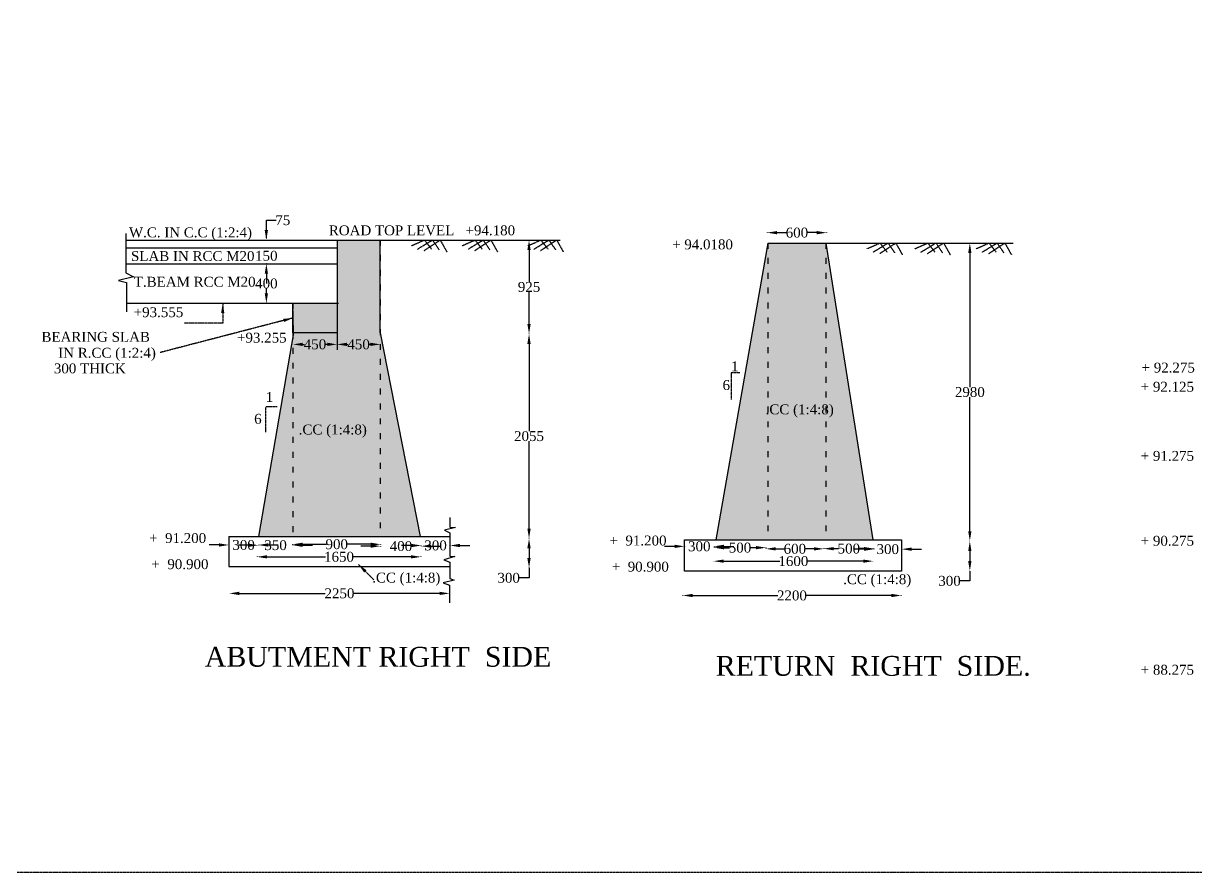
# Model space of a CAD drawing. Header units: millimetres. Extents: x 2632 to 79118, y 1895 to 58358.
# Drawn here: x 27876 to 51545, y 1895 to 19038 of the extents above; entities that cross this region are included whole.
import ezdxf

# ---------------------------------------------------------------- set-up
doc = ezdxf.new("R2010")
doc.units = ezdxf.units.MM
doc.header["$MEASUREMENT"] = 0
doc.linetypes.add('ACAD_ISO03W100', pattern=[30, 12, -18])
doc.linetypes.add('ACAD_ISO04W100', pattern=[30, 24, -3, 0, -3])
for name, color, linetype in [('DIM', 5, 'Continuous'), ('DWG.LINE', 10, 'Continuous'), ('HATCH', 2, 'Continuous'), ('TEXT', 7, 'Continuous')]:
    doc.layers.add(name, color=color, linetype=linetype)
doc.layers.add('DO LINE', color=3, linetype='Continuous', plot=False)
doc.layers.add('TITLE', color=7, linetype='Continuous', lineweight=30)
doc.styles.get("Standard").update_dxf_attribs({"font": 'TIMES.TTF', "height": 200})
doc.dimstyles.get("Standard").update_dxf_attribs({"dimtxt": 200, "dimasz": 200, "dimexe": 0.18, "dimexo": 0.0625, "dimgap": 0.09, "dimtad": 0, "dimtih": 1, "dimtoh": 1, "dimdec": 0, "dimzin": 0, "dimdsep": 46, "dimtxsty": 'Standard', "dimcen": 300, "dimclre": 256, "dimclrt": 4, "dimadec": 0, "dimazin": 0, "dimtfac": 1, "dimtdec": 0, "dimtofl": 0, "dimtmove": 0, "dimatfit": 3, "dimfxl": 5, "dimfxlon": 1, "dimtolj": 1, "dimtzin": 0, "dimarcsym": 0})

# ---------------------------------------------------------------- blocks, each defined once
blk = doc.blocks.new('*D81')
at = {"layer": 'Defpoints', "color": 0, "ltscale": 0.2}
for p in [(32782, 14184), (32782, 13389), (32782, 13389)]:
    blk.add_point(p, dxfattribs=at)
at = {"layer": 'DIM', "lineweight": -2, "ltscale": 0.2}
for p, q in [((32782, 14184), (32781, 14184)), ((32782, 13389), (32781, 13389))]:
    blk.add_line(p, q, dxfattribs=at)
at = {"layer": 'DIM', "color": 0, "lineweight": -2, "ltscale": 0.2}
for p, q in [((32782, 13984), (32782, 13889)), ((32782, 13589), (32782, 13685))]:
    blk.add_line(p, q, dxfattribs=at)
at = {"layer": 'DIM', "color": 0, "ltscale": 0.2}
for points in [[(32748, 13984), (32815, 13984), (32782, 14184)], [(32748, 13589), (32815, 13589), (32782, 13389)]]:
    blk.add_solid(points, dxfattribs=at)
at = {"layer": 'DIM', "color": 4, "ltscale": 0.2, "insert": (32782, 13787), "char_height": 200, "attachment_point": 5}
blk.add_mtext('\\A1;400', dxfattribs=at)
blk = doc.blocks.new('*D82')
at = {"layer": 'Defpoints', "color": 0, "ltscale": 0.2}
for p in [(33318, 12558), (34210, 12558), (34210, 12558)]:
    blk.add_point(p, dxfattribs=at)
at = {"layer": 'DIM', "lineweight": -2, "ltscale": 0.2}
for p, q in [((33318, 12558), (33318, 12559)), ((34210, 12558), (34210, 12559))]:
    blk.add_line(p, q, dxfattribs=at)
at = {"layer": 'DIM', "color": 0, "lineweight": -2, "ltscale": 0.2}
for p, q in [((33518, 12558), (33550, 12558)), ((34010, 12558), (33978, 12558))]:
    blk.add_line(p, q, dxfattribs=at)
at = {"layer": 'DIM', "color": 0, "ltscale": 0.2}
for points in [[(33518, 12592), (33518, 12525), (33318, 12558)], [(34010, 12592), (34010, 12525), (34210, 12558)]]:
    blk.add_solid(points, dxfattribs=at)
at = {"layer": 'DIM', "color": 4, "ltscale": 0.2, "insert": (33764, 12558), "char_height": 200, "attachment_point": 5}
blk.add_mtext('\\A1;450', dxfattribs=at)
blk = doc.blocks.new('*D83')
at = {"layer": 'Defpoints', "color": 0, "ltscale": 0.2}
for p in [(34210, 12558), (35080, 12558), (35080, 12558)]:
    blk.add_point(p, dxfattribs=at)
at = {"layer": 'DIM', "lineweight": -2, "ltscale": 0.2}
for p, q in [((34210, 12558), (34210, 12559)), ((35080, 12558), (35080, 12559))]:
    blk.add_line(p, q, dxfattribs=at)
at = {"layer": 'DIM', "color": 0, "lineweight": -2, "ltscale": 0.2}
for p, q in [((34410, 12558), (34431, 12558)), ((34880, 12558), (34859, 12558))]:
    blk.add_line(p, q, dxfattribs=at)
at = {"layer": 'DIM', "color": 0, "ltscale": 0.2}
for points in [[(34410, 12592), (34410, 12525), (34210, 12558)], [(34880, 12592), (34880, 12525), (35080, 12558)]]:
    blk.add_solid(points, dxfattribs=at)
at = {"layer": 'DIM', "color": 4, "ltscale": 0.2, "insert": (34645, 12558), "char_height": 200, "attachment_point": 5}
blk.add_mtext('\\A1;450', dxfattribs=at)
blk = doc.blocks.new('*D84')
at = {"layer": 'Defpoints', "color": 0, "ltscale": 0.2}
for p in [(38100, 14665), (38086, 12768), (38100, 12768)]:
    blk.add_point(p, dxfattribs=at)
at = {"layer": 'DIM', "lineweight": -2, "ltscale": 0.2}
for p, q in [((38091, 14665), (38086, 14665)), ((38091, 12768), (38086, 12768))]:
    blk.add_line(p, q, dxfattribs=at)
at = {"layer": 'DIM', "color": 0, "lineweight": -2, "ltscale": 0.2}
for p, q in [((38086, 14465), (38086, 13819)), ((38086, 12968), (38086, 13614))]:
    blk.add_line(p, q, dxfattribs=at)
at = {"layer": 'DIM', "color": 0, "ltscale": 0.2}
for points in [[(38053, 14465), (38119, 14465), (38086, 14665)], [(38053, 12968), (38119, 12968), (38086, 12768)]]:
    blk.add_solid(points, dxfattribs=at)
at = {"layer": 'DIM', "color": 4, "ltscale": 0.2, "insert": (38086, 13717), "char_height": 200, "attachment_point": 5}
blk.add_mtext('\\A1;925', dxfattribs=at)
blk = doc.blocks.new('*D85')
at = {"layer": 'Defpoints', "color": 0, "ltscale": 0.2}
for p in [(38091, 12768), (38086, 8641), (38091, 8641)]:
    blk.add_point(p, dxfattribs=at)
at = {"layer": 'DIM', "lineweight": -2, "ltscale": 0.2}
for p, q in [((38090, 12768), (38085, 12768)), ((38090, 8641), (38085, 8641))]:
    blk.add_line(p, q, dxfattribs=at)
at = {"layer": 'DIM', "color": 0, "lineweight": -2, "ltscale": 0.2}
for p, q in [((38086, 12568), (38086, 10806)), ((38086, 8841), (38086, 10603))]:
    blk.add_line(p, q, dxfattribs=at)
at = {"layer": 'DIM', "color": 0, "ltscale": 0.2}
for points in [[(38052, 12568), (38119, 12568), (38086, 12768)], [(38052, 8841), (38119, 8841), (38086, 8641)]]:
    blk.add_solid(points, dxfattribs=at)
at = {"layer": 'DIM', "color": 4, "ltscale": 0.2, "insert": (38086, 10705), "char_height": 200, "attachment_point": 5}
blk.add_mtext('\\A1;2055', dxfattribs=at)
blk = doc.blocks.new('*D86')
at = {"layer": 'Defpoints', "color": 0, "ltscale": 0.2}
for p in [(38090, 8641), (38086, 8044), (38090, 8044)]:
    blk.add_point(p, dxfattribs=at)
at = {"layer": 'DIM', "lineweight": -2, "ltscale": 0.2}
for p, q in [((38090, 8641), (38085, 8641)), ((38090, 8044), (38085, 8044))]:
    blk.add_line(p, q, dxfattribs=at)
at = {"layer": 'DIM', "color": 0, "lineweight": -2, "ltscale": 0.2}
for p, q in [((38086, 8441), (38086, 8244)), ((38086, 7844), (37886, 7844)), ((38086, 8044), (38086, 7844))]:
    blk.add_line(p, q, dxfattribs=at)
at = {"layer": 'DIM', "color": 0, "ltscale": 0.2}
for points in [[(38052, 8441), (38119, 8441), (38086, 8641)], [(38052, 8244), (38119, 8244), (38086, 8044)]]:
    blk.add_solid(points, dxfattribs=at)
at = {"layer": 'DIM', "color": 4, "ltscale": 0.2, "insert": (37675, 7844), "char_height": 200, "attachment_point": 5}
blk.add_mtext('\\A1;300', dxfattribs=at)
blk = doc.blocks.new('*D87')
at = {"layer": 'Defpoints', "color": 0, "ltscale": 0.2}
for p in [(35908, 8498), (36490, 8498), (36490, 8498)]:
    blk.add_point(p, dxfattribs=at)
at = {"layer": 'DIM', "color": 0, "lineweight": -2, "ltscale": 0.2}
for p, q in [((35708, 8498), (35508, 8498)), ((36690, 8498), (36890, 8498))]:
    blk.add_line(p, q, dxfattribs=at)
at = {"layer": 'DIM', "lineweight": -2, "ltscale": 0.2}
for p, q in [((35908, 8498), (35908, 8498)), ((36490, 8498), (36490, 8498))]:
    blk.add_line(p, q, dxfattribs=at)
at = {"layer": 'DIM', "color": 0, "ltscale": 0.2}
for points in [[(35708, 8531), (35708, 8464), (35908, 8498)], [(36690, 8531), (36690, 8464), (36490, 8498)]]:
    blk.add_solid(points, dxfattribs=at)
at = {"layer": 'DIM', "color": 4, "ltscale": 0.2, "insert": (36199, 8498), "char_height": 200, "attachment_point": 5}
blk.add_mtext('\\A1;300', dxfattribs=at)
blk = doc.blocks.new('*D88')
at = {"layer": 'Defpoints', "color": 0, "ltscale": 0.2}
for p in [(35090, 8479), (35908, 8498), (35908, 8485)]:
    blk.add_point(p, dxfattribs=at)
at = {"layer": 'DIM', "color": 0, "lineweight": -2, "ltscale": 0.2}
for p, q in [((34890, 8485), (34690, 8485)), ((36108, 8485), (36308, 8485))]:
    blk.add_line(p, q, dxfattribs=at)
at = {"layer": 'DIM', "lineweight": -2, "ltscale": 0.2}
for p, q in [((35090, 8480), (35090, 8485)), ((35908, 8490), (35908, 8485))]:
    blk.add_line(p, q, dxfattribs=at)
at = {"layer": 'DIM', "color": 0, "ltscale": 0.2}
for points in [[(34890, 8518), (34890, 8452), (35090, 8485)], [(36108, 8518), (36108, 8452), (35908, 8485)]]:
    blk.add_solid(points, dxfattribs=at)
at = {"layer": 'DIM', "color": 4, "ltscale": 0.2, "insert": (35500, 8485), "char_height": 200, "attachment_point": 5}
blk.add_mtext('\\A1;400', dxfattribs=at)
blk = doc.blocks.new('*D89')
at = {"layer": 'Defpoints', "color": 0, "ltscale": 0.2}
for p in [(33316, 8522), (33316, 8480), (35090, 8480)]:
    blk.add_point(p, dxfattribs=at)
at = {"layer": 'DIM', "lineweight": -2, "ltscale": 0.2}
for p, q in [((33316, 8517), (33316, 8522)), ((35090, 8517), (35090, 8522))]:
    blk.add_line(p, q, dxfattribs=at)
at = {"layer": 'DIM', "color": 0, "lineweight": -2, "ltscale": 0.2}
for p, q in [((33516, 8522), (33993, 8522)), ((34890, 8522), (34414, 8522))]:
    blk.add_line(p, q, dxfattribs=at)
at = {"layer": 'DIM', "color": 0, "ltscale": 0.2}
for points in [[(33516, 8555), (33516, 8489), (33316, 8522)], [(34890, 8555), (34890, 8489), (35090, 8522)]]:
    blk.add_solid(points, dxfattribs=at)
at = {"layer": 'DIM', "color": 4, "ltscale": 0.2, "insert": (34203, 8522), "char_height": 200, "attachment_point": 5}
blk.add_mtext('\\A1;900', dxfattribs=at)
blk = doc.blocks.new('*D90')
at = {"layer": 'Defpoints', "color": 0, "ltscale": 0.2}
for p in [(32620, 8517), (32620, 8504), (33316, 8517)]:
    blk.add_point(p, dxfattribs=at)
at = {"layer": 'DIM', "color": 0, "lineweight": -2, "ltscale": 0.2}
for p, q in [((32420, 8504), (32220, 8504)), ((33516, 8504), (33716, 8504))]:
    blk.add_line(p, q, dxfattribs=at)
at = {"layer": 'DIM', "lineweight": -2, "ltscale": 0.2}
for p, q in [((32620, 8508), (32620, 8503)), ((33316, 8508), (33316, 8503))]:
    blk.add_line(p, q, dxfattribs=at)
at = {"layer": 'DIM', "color": 0, "ltscale": 0.2}
for points in [[(32420, 8537), (32420, 8470), (32620, 8504)], [(33516, 8537), (33516, 8470), (33316, 8504)]]:
    blk.add_solid(points, dxfattribs=at)
at = {"layer": 'DIM', "color": 4, "ltscale": 0.2, "insert": (32968, 8504), "char_height": 200, "attachment_point": 5}
blk.add_mtext('\\A1;350', dxfattribs=at)
blk = doc.blocks.new('*D91')
at = {"layer": 'Defpoints', "color": 0, "ltscale": 0.2}
for p in [(32024, 8508), (32024, 8508), (32620, 8508)]:
    blk.add_point(p, dxfattribs=at)
at = {"layer": 'DIM', "color": 0, "lineweight": -2, "ltscale": 0.2}
for p, q in [((31824, 8508), (31624, 8508)), ((32820, 8508), (33020, 8508))]:
    blk.add_line(p, q, dxfattribs=at)
at = {"layer": 'DIM', "lineweight": -2, "ltscale": 0.2}
for p, q in [((32024, 8508), (32024, 8509)), ((32620, 8508), (32620, 8509))]:
    blk.add_line(p, q, dxfattribs=at)
at = {"layer": 'DIM', "color": 0, "ltscale": 0.2}
for points in [[(31824, 8542), (31824, 8475), (32024, 8508)], [(32820, 8542), (32820, 8475), (32620, 8508)]]:
    blk.add_solid(points, dxfattribs=at)
at = {"layer": 'DIM', "color": 4, "ltscale": 0.2, "insert": (32322, 8508), "char_height": 200, "attachment_point": 5}
blk.add_mtext('\\A1;300', dxfattribs=at)
blk = doc.blocks.new('*D92')
at = {"layer": 'Defpoints', "color": 0, "ltscale": 0.2}
for p in [(32595, 8300), (35902, 8300), (35902, 8269)]:
    blk.add_point(p, dxfattribs=at)
at = {"layer": 'DIM', "lineweight": -2, "ltscale": 0.2}
for p, q in [((32595, 8274), (32595, 8269)), ((35902, 8274), (35902, 8269))]:
    blk.add_line(p, q, dxfattribs=at)
at = {"layer": 'DIM', "color": 0, "lineweight": -2, "ltscale": 0.2}
for p, q in [((32795, 8269), (33976, 8269)), ((35702, 8269), (34522, 8269))]:
    blk.add_line(p, q, dxfattribs=at)
at = {"layer": 'DIM', "color": 0, "ltscale": 0.2}
for points in [[(32795, 8302), (32795, 8236), (32595, 8269)], [(35702, 8302), (35702, 8236), (35902, 8269)]]:
    blk.add_solid(points, dxfattribs=at)
at = {"layer": 'DIM', "color": 4, "ltscale": 0.2, "insert": (34249, 8269), "char_height": 200, "attachment_point": 5}
blk.add_mtext('\\A1;1650', dxfattribs=at)
blk = doc.blocks.new('*D93')
at = {"layer": 'Defpoints', "color": 0, "ltscale": 0.2}
for p in [(32034, 7530), (36481, 7531), (36481, 7520)]:
    blk.add_point(p, dxfattribs=at)
at = {"layer": 'DIM', "lineweight": -2, "ltscale": 0.2}
for p, q in [((32034, 7531), (32034, 7531)), ((36481, 7526), (36481, 7531))]:
    blk.add_line(p, q, dxfattribs=at)
at = {"layer": 'DIM', "color": 0, "lineweight": -2, "ltscale": 0.2}
for p, q in [((32234, 7531), (33971, 7531)), ((36281, 7531), (34545, 7531))]:
    blk.add_line(p, q, dxfattribs=at)
at = {"layer": 'DIM', "color": 0, "ltscale": 0.2}
for points in [[(32234, 7564), (32234, 7498), (32034, 7531)], [(36281, 7564), (36281, 7498), (36481, 7531)]]:
    blk.add_solid(points, dxfattribs=at)
at = {"layer": 'DIM', "color": 4, "ltscale": 0.2, "insert": (34258, 7531), "char_height": 200, "attachment_point": 5}
blk.add_mtext('\\A1;2250', dxfattribs=at)
blk = doc.blocks.new('*D94')
at = {"layer": 'Defpoints', "color": 0, "ltscale": 0.2}
for p in [(41224, 8490), (41823, 8490), (41823, 8480)]:
    blk.add_point(p, dxfattribs=at)
at = {"layer": 'DIM', "color": 0, "lineweight": -2, "ltscale": 0.2}
for p, q in [((41024, 8480), (40824, 8480)), ((42023, 8480), (42223, 8480))]:
    blk.add_line(p, q, dxfattribs=at)
at = {"layer": 'DIM', "lineweight": -2, "ltscale": 0.2}
for p, q in [((41224, 8486), (41224, 8480)), ((41823, 8486), (41823, 8480))]:
    blk.add_line(p, q, dxfattribs=at)
at = {"layer": 'DIM', "color": 0, "ltscale": 0.2}
for points in [[(41024, 8514), (41024, 8447), (41224, 8480)], [(42023, 8514), (42023, 8447), (41823, 8480)]]:
    blk.add_solid(points, dxfattribs=at)
at = {"layer": 'DIM', "color": 4, "ltscale": 0.2, "insert": (41524, 8480), "char_height": 200, "attachment_point": 5}
blk.add_mtext('\\A1;300', dxfattribs=at)
blk = doc.blocks.new('*D95')
at = {"layer": 'Defpoints', "color": 0, "ltscale": 0.2}
for p in [(41823, 8480), (42868, 8480), (42868, 8454)]:
    blk.add_point(p, dxfattribs=at)
at = {"layer": 'DIM', "lineweight": -2, "ltscale": 0.2}
for p, q in [((41823, 8460), (41823, 8454)), ((42868, 8460), (42868, 8454))]:
    blk.add_line(p, q, dxfattribs=at)
at = {"layer": 'DIM', "color": 0, "lineweight": -2, "ltscale": 0.2}
for p, q in [((42023, 8454), (42137, 8454)), ((42668, 8454), (42555, 8454))]:
    blk.add_line(p, q, dxfattribs=at)
at = {"layer": 'DIM', "color": 0, "ltscale": 0.2}
for points in [[(42023, 8488), (42023, 8421), (41823, 8454)], [(42668, 8488), (42668, 8421), (42868, 8454)]]:
    blk.add_solid(points, dxfattribs=at)
at = {"layer": 'DIM', "color": 4, "ltscale": 0.2, "insert": (42346, 8454), "char_height": 200, "attachment_point": 5}
blk.add_mtext('\\A1;500', dxfattribs=at)
blk = doc.blocks.new('*D96')
at = {"layer": 'Defpoints', "color": 0, "ltscale": 0.2}
for p in [(42868, 8454), (44038, 8454), (44038, 8430)]:
    blk.add_point(p, dxfattribs=at)
at = {"layer": 'DIM', "lineweight": -2, "ltscale": 0.2}
for p, q in [((42868, 8436), (42868, 8430)), ((44038, 8436), (44038, 8430))]:
    blk.add_line(p, q, dxfattribs=at)
at = {"layer": 'DIM', "color": 0, "lineweight": -2, "ltscale": 0.2}
for p, q in [((43068, 8430), (43244, 8430)), ((43838, 8430), (43663, 8430))]:
    blk.add_line(p, q, dxfattribs=at)
at = {"layer": 'DIM', "color": 0, "ltscale": 0.2}
for points in [[(43068, 8464), (43068, 8397), (42868, 8430)], [(43838, 8464), (43838, 8397), (44038, 8430)]]:
    blk.add_solid(points, dxfattribs=at)
at = {"layer": 'DIM', "color": 4, "ltscale": 0.2, "insert": (43454, 8430), "char_height": 200, "attachment_point": 5}
blk.add_mtext('\\A1;600', dxfattribs=at)
blk = doc.blocks.new('*D97')
at = {"layer": 'Defpoints', "color": 0, "ltscale": 0.2}
for p in [(44038, 8430), (45050, 8434), (45050, 8430)]:
    blk.add_point(p, dxfattribs=at)
at = {"layer": 'DIM', "lineweight": -2, "ltscale": 0.2}
for p, q in [((44038, 8430), (44038, 8434)), ((45050, 8430), (45050, 8434))]:
    blk.add_line(p, q, dxfattribs=at)
at = {"layer": 'DIM', "color": 0, "lineweight": -2, "ltscale": 0.2}
for p, q in [((44238, 8434), (44335, 8434)), ((44850, 8434), (44753, 8434))]:
    blk.add_line(p, q, dxfattribs=at)
at = {"layer": 'DIM', "color": 0, "ltscale": 0.2}
for points in [[(44238, 8467), (44238, 8400), (44038, 8434)], [(44850, 8467), (44850, 8400), (45050, 8434)]]:
    blk.add_solid(points, dxfattribs=at)
at = {"layer": 'DIM', "color": 4, "ltscale": 0.2, "insert": (44544, 8434), "char_height": 200, "attachment_point": 5}
blk.add_mtext('\\A1;500', dxfattribs=at)
blk = doc.blocks.new('*D98')
at = {"layer": 'Defpoints', "color": 0, "ltscale": 0.2}
for p in [(45050, 8430), (45610, 8430), (45610, 8424)]:
    blk.add_point(p, dxfattribs=at)
at = {"layer": 'DIM', "color": 0, "lineweight": -2, "ltscale": 0.2}
for p, q in [((44850, 8424), (44650, 8424)), ((45810, 8424), (46010, 8424))]:
    blk.add_line(p, q, dxfattribs=at)
at = {"layer": 'DIM', "lineweight": -2, "ltscale": 0.2}
for p, q in [((45050, 8428), (45050, 8423)), ((45610, 8428), (45610, 8423))]:
    blk.add_line(p, q, dxfattribs=at)
at = {"layer": 'DIM', "color": 0, "ltscale": 0.2}
for points in [[(44850, 8457), (44850, 8390), (45050, 8424)], [(45810, 8457), (45810, 8390), (45610, 8424)]]:
    blk.add_solid(points, dxfattribs=at)
at = {"layer": 'DIM', "color": 4, "ltscale": 0.2, "insert": (45330, 8424), "char_height": 200, "attachment_point": 5}
blk.add_mtext('\\A1;300', dxfattribs=at)
blk = doc.blocks.new('*D99')
at = {"layer": 'Defpoints', "color": 0, "ltscale": 0.2}
for p in [(41814, 8179), (45034, 8182), (45034, 8179)]:
    blk.add_point(p, dxfattribs=at)
at = {"layer": 'DIM', "lineweight": -2, "ltscale": 0.2}
for p, q in [((41814, 8179), (41814, 8182)), ((45034, 8179), (45034, 8182))]:
    blk.add_line(p, q, dxfattribs=at)
at = {"layer": 'DIM', "color": 0, "lineweight": -2, "ltscale": 0.2}
for p, q in [((42014, 8182), (43151, 8182)), ((44834, 8182), (43697, 8182))]:
    blk.add_line(p, q, dxfattribs=at)
at = {"layer": 'DIM', "color": 0, "ltscale": 0.2}
for points in [[(42014, 8215), (42014, 8149), (41814, 8182)], [(44834, 8215), (44834, 8149), (45034, 8182)]]:
    blk.add_solid(points, dxfattribs=at)
at = {"layer": 'DIM', "color": 4, "ltscale": 0.2, "insert": (43424, 8182), "char_height": 200, "attachment_point": 5}
blk.add_mtext('\\A1;1600', dxfattribs=at)
blk = doc.blocks.new('*D100')
at = {"layer": 'Defpoints', "color": 0, "ltscale": 0.2}
for p in [(41188, 7506), (45602, 7506), (45602, 7488)]:
    blk.add_point(p, dxfattribs=at)
at = {"layer": 'DIM', "lineweight": -2, "ltscale": 0.2}
for p, q in [((41188, 7494), (41188, 7488)), ((45602, 7494), (45602, 7488))]:
    blk.add_line(p, q, dxfattribs=at)
at = {"layer": 'DIM', "color": 0, "lineweight": -2, "ltscale": 0.2}
for p, q in [((41388, 7488), (43108, 7488)), ((45402, 7488), (43682, 7488))]:
    blk.add_line(p, q, dxfattribs=at)
at = {"layer": 'DIM', "color": 0, "ltscale": 0.2}
for points in [[(41388, 7522), (41388, 7455), (41188, 7488)], [(45402, 7522), (45402, 7455), (45602, 7488)]]:
    blk.add_solid(points, dxfattribs=at)
at = {"layer": 'DIM', "color": 4, "ltscale": 0.2, "insert": (43395, 7488), "char_height": 200, "attachment_point": 5}
blk.add_mtext('\\A1;2200', dxfattribs=at)
blk = doc.blocks.new('*D101')
at = {"layer": 'Defpoints', "color": 0, "ltscale": 0.2}
for p in [(46987, 8586), (46987, 7983), (46987, 7983)]:
    blk.add_point(p, dxfattribs=at)
at = {"layer": 'DIM', "lineweight": -2, "ltscale": 0.2}
for p, q in [((46987, 8586), (46987, 8586)), ((46987, 7983), (46987, 7983))]:
    blk.add_line(p, q, dxfattribs=at)
at = {"layer": 'DIM', "color": 0, "lineweight": -2, "ltscale": 0.2}
for p, q in [((46987, 8386), (46987, 8183)), ((46987, 7983), (46987, 7783)), ((46987, 7783), (46787, 7783))]:
    blk.add_line(p, q, dxfattribs=at)
at = {"layer": 'DIM', "color": 0, "ltscale": 0.2}
for points in [[(46954, 8386), (47020, 8386), (46987, 8586)], [(46954, 8183), (47020, 8183), (46987, 7983)]]:
    blk.add_solid(points, dxfattribs=at)
at = {"layer": 'DIM', "color": 4, "ltscale": 0.2, "insert": (46577, 7783), "char_height": 200, "attachment_point": 5}
blk.add_mtext('\\A1;300', dxfattribs=at)
blk = doc.blocks.new('*D102')
at = {"layer": 'Defpoints', "color": 0, "ltscale": 0.2}
for p in [(46987, 14604), (46987, 14604), (46987, 8586)]:
    blk.add_point(p, dxfattribs=at)
at = {"layer": 'DIM', "lineweight": -2, "ltscale": 0.2}
for p, q in [((46987, 14604), (46987, 14604)), ((46987, 8586), (46987, 8586))]:
    blk.add_line(p, q, dxfattribs=at)
at = {"layer": 'DIM', "color": 0, "lineweight": -2, "ltscale": 0.2}
for p, q in [((46987, 14404), (46987, 11697)), ((46987, 8786), (46987, 11493))]:
    blk.add_line(p, q, dxfattribs=at)
at = {"layer": 'DIM', "color": 0, "ltscale": 0.2}
for points in [[(46954, 14404), (47020, 14404), (46987, 14604)], [(46954, 8786), (47020, 8786), (46987, 8586)]]:
    blk.add_solid(points, dxfattribs=at)
at = {"layer": 'DIM', "color": 4, "ltscale": 0.2, "insert": (46987, 11595), "char_height": 200, "attachment_point": 5}
blk.add_mtext('\\A1;2980', dxfattribs=at)
blk = doc.blocks.new('*D103')
at = {"layer": 'Defpoints', "color": 0, "ltscale": 0.2}
for p in [(42896, 14824), (44095, 14824), (44095, 14814)]:
    blk.add_point(p, dxfattribs=at)
at = {"layer": 'DIM', "lineweight": -2, "ltscale": 0.2}
for p, q in [((42896, 14818), (42896, 14813)), ((44095, 14818), (44095, 14813))]:
    blk.add_line(p, q, dxfattribs=at)
at = {"layer": 'DIM', "color": 0, "lineweight": -2, "ltscale": 0.2}
for p, q in [((43096, 14814), (43286, 14814)), ((43895, 14814), (43706, 14814))]:
    blk.add_line(p, q, dxfattribs=at)
at = {"layer": 'DIM', "color": 0, "ltscale": 0.2}
for points in [[(43096, 14847), (43096, 14780), (42896, 14814)], [(43895, 14847), (43895, 14780), (44095, 14814)]]:
    blk.add_solid(points, dxfattribs=at)
at = {"layer": 'DIM', "color": 4, "ltscale": 0.2, "insert": (43496, 14814), "char_height": 200, "attachment_point": 5}
blk.add_mtext('\\A1;600', dxfattribs=at)

msp = doc.modelspace()

# ---------------------------------------------------------------- hatches: boundary and pattern name
at = {"layer": 'HATCH', "linetype": 'ACAD_ISO04W100', "ltscale": 0.2}
h = msp.add_hatch(dxfattribs=at)
h.set_pattern_fill('AR-CONC', color=256, scale=150, style=0)
h.paths.add_polyline_path([(22784.5, 17135), (21197.6, 8699.5), (22784.5, 8699.5)])
h.paths.add_polyline_path([(24018.5, 17135), (22784.5, 17135), (22784.5, 8699.5), (24018.5, 8699.5)])
h.paths.add_polyline_path([(24018.5, 17135), (24018.5, 8699.5), (25385.4, 8699.5)])
h.paths.add_polyline_path([(33317.5, 12722), (32620.7, 8681), (33317.5, 8681)])
h.paths.add_polyline_path([(35079.5, 14665), (34210.5, 14665), (34210.5, 12794.5), (33330, 12794.5), (33317.5, 12722), (33317.5, 8681), (35079.5, 8681)])
h.paths.add_polyline_path([(35079.5, 12789.5), (35079.5, 8681), (35890.5, 8681)])
h.paths.add_polyline_path([(34210.5, 13389), (33317.5, 13389), (33330, 12794.5), (34210.5, 12794.5)], flags=17)
h.paths.add_polyline_path([(42908.5, 14604), (41856, 8609.5), (42908.5, 8609.5)])
h.paths.add_polyline_path([(44076.5, 14604), (42908.5, 14604), (42908.5, 8609.5), (44076.5, 8609.5)])
h.paths.add_polyline_path([(44076.5, 14604), (44076.5, 8609.5), (45027.5, 8609.5)])
h.paths.add_polyline_path([(22355.3, 12248.1), (23834.8, 12248.1), (23834.8, 12650.4), (22355.3, 12650.4)], flags=9)
h.paths.add_polyline_path([(33500.1, 12710.2), (34027.9, 12710.2), (34027.9, 12406.8), (33500.1, 12406.8)], flags=24)
h.paths.add_polyline_path([(34381.1, 12710.2), (34908.9, 12710.2), (34908.9, 12406.8), (34381.1, 12406.8)], flags=24)
h.paths.add_polyline_path([(33368.2, 10609.1), (34847.6, 10609.1), (34847.6, 11011.4), (33368.2, 11011.4)], flags=24)
h.paths.add_polyline_path([(42796.7, 11016.6), (44276.1, 11016.6), (44276.1, 11418.9), (42796.7, 11418.9)], flags=9)

# ---------------------------------------------------------------- linework, layer by layer
at = {"layer": 'DIM', "ltscale": 0.2}
for p, q in [((32781.5, 14865), (32781.5, 15065)), ((32781.5, 15065), (32981.5, 15065)), ((32781.5, 14707), (32781.5, 14907)), ((32781.5, 14665), (32781.3, 14665)), ((32781.5, 14507), (32781.3, 14507)), ((32781.5, 14507), (32781.3, 14507)), ((32781.5, 14184.5), (32781.3, 14184.5)), ((32781.5, 13984.5), (32781.5, 13784.5))]:
    msp.add_line(p, q, dxfattribs=at)
msp.add_lwpolyline([(33330, 12794.5), (33317.5, 13389)], dxfattribs=at)
for points in [[(32748.2, 14865), (32814.8, 14865), (32781.5, 14665)], [(32748.2, 13984.5), (32814.8, 13984.5), (32781.5, 14184.5)]]:
    msp.add_solid(points, dxfattribs=at)
at = {"layer": 'DO LINE', "linetype": 'ACAD_ISO03W100', "ltscale": 10}
msp.add_line((35079.5, 14665), (35079.5, 8681), dxfattribs=at)
for points in [[(42908.5, 14604), (42908.5, 8609.5)], [(44076.5, 14604), (44076.5, 8609.5)], [(33317.5, 13389), (33317.5, 8671)]]:
    msp.add_lwpolyline(points, dxfattribs=at)
at = {"layer": 'DWG.LINE', "ltscale": 0.2}
for points in [[(29946.5, 14796.5), (29946.5, 14002), (30098, 13924), (29794.5, 13846.5), (29958.5, 13808.5), (29958.5, 13217.5)], [(29946.5, 14507), (34227.5, 14507)], [(29947.5, 14665), (38713.5, 14665)], [(34210.5, 14665), (34210.5, 12450.5)], [(35079.5, 12789.5), (35079.5, 14665)], [(42908.5, 14604), (41856, 8609.5)], [(42908.5, 14604), (47862.5, 14604)], [(44076.5, 14604), (45027.5, 8609.5)], [(29946.5, 14184.5), (34227.5, 14184.5)], [(29958.5, 13389), (34239.5, 13389)], [(33317.5, 12794.5), (33317.5, 13389)], [(33330, 12794.5), (32621, 8682.5)], [(34210.5, 12794.5), (33330, 12794.5)], [(35079.5, 12789.5), (35890.5, 8681)], [(36486, 9065.5), (36486, 8870), (36599.5, 8862.5), (36379.5, 8807.5), (36489.5, 8756.5), (36489.5, 8285), (36584.5, 8277.5), (36366, 8209), (36486, 8161.5), (36486, 7834), (36574.5, 7797.5), (36352.5, 7744), (36481, 7696), (36481, 7343.5)], [(32024.5, 8681), (36489.5, 8681)], [(32024.5, 8681), (32024.5, 8077), (36483, 8077)]]:
    msp.add_lwpolyline(points, dxfattribs=at)
at = {"layer": 'DWG.LINE', "linetype": 'ACAD_ISO04W100', "ltscale": 0.2}
for points in [[(42344.8, 11980.9), (42165.4, 11980.9), (42165.4, 11445.3)], [(32999.1, 11299.4), (32764.6, 11299.4), (32764.6, 10789.3)]]:
    msp.add_lwpolyline(points, dxfattribs=at)
at = {"layer": 'DWG.LINE', "ltscale": 0.2}
msp.add_lwpolyline([(41224.5, 8609.5), (45610.5, 8609.5), (45610.5, 7977), (41224.5, 7977), (41224.5, 8609.5)], close=True, dxfattribs=at)
at = {"layer": 'HATCH', "linetype": 'ACAD_ISO04W100', "ltscale": 0.2}
for points in [[(35713.4, 14550.6), (35972.7, 14665), (36117.1, 14481)], [(35833, 14481), (36135.7, 14665), (36269.2, 14470.2)], [(35968, 14453.1), (36292.5, 14665), (36424.4, 14429.9)], [(36736.4, 14550.6), (36995.7, 14665), (37140, 14481)], [(36856, 14481), (37158.7, 14665), (37292.1, 14470.2)], [(36991, 14453.1), (37315.4, 14665), (37447.4, 14429.9)], [(38064.8, 14550.6), (38324, 14665), (38468.4, 14481)], [(38184.3, 14481), (38487, 14665), (38620.5, 14470.2)], [(38319.4, 14453.1), (38643.8, 14665), (38775.7, 14429.9)], [(44912.9, 14489.6), (45172.1, 14604), (45316.5, 14420)], [(45032.4, 14420), (45335.1, 14604), (45468.6, 14409.2)], [(45167.5, 14392.1), (45491.9, 14604), (45623.8, 14368.9)], [(45878.4, 14489.6), (46137.7, 14604), (46282, 14420)], [(45998, 14420), (46300.7, 14604), (46434.2, 14409.2)], [(46133, 14392.1), (46457.4, 14604), (46589.4, 14368.9)], [(47115, 14489.6), (47374.2, 14604), (47518.6, 14420)], [(47234.5, 14420), (47537.2, 14604), (47670.7, 14409.2)], [(47369.6, 14392.1), (47694, 14604), (47825.9, 14368.9)]]:
    msp.add_lwpolyline(points, dxfattribs=at)
at = {"layer": 'TITLE', "linetype": 'ACAD_ISO04W100', "ltscale": 0.2}
msp.add_lwpolyline([(2631.5, 58357.5), (79076.5, 58357.5), (79076.5, 1895), (2631.5, 1895)], close=True, dxfattribs=at)

# ---------------------------------------------------------------- texts
at = {"layer": 'DIM', "color": 4, "ltscale": 0.2, "char_height": 200, "attachment_point": 5}
for s, insert in [('\\A1;75', (33114, 15065)), ('\\A1;150', (32781.5, 14345.8))]:
    msp.add_mtext(s, dxfattribs=dict(at, insert=insert))
at = {"layer": 'TEXT'}
for s, height, p in [('W.C. IN C.C (1:2:4)', 200, (30007.8, 14719.5)), ('ROAD TOP LEVEL   +94.180', 200, (34043.2, 14760.3)), ('+ 94.0180', 200, (40975.7, 14476.8)), ('SLAB IN RCC M20', 200, (30048.8, 14241.8)), ('T.BEAM RCC M20', 200, (30105.3, 13722.8)), ('+93.555', 200, (30103.2, 13108.3)), ('BEARING SLAB', 200, (28239.7, 12610.3)), ('+93.255', 200, (32189.4, 12593.9)), ('IN R.CC (1:2:4)', 200, (28579.2, 12288.8)), ('300 THICK', 200, (28491.2, 11973.3)), ('1', 200, (42165.8, 12016.8)), ('+ 92.275', 200, (50454.7, 11989.8)), ('6', 200, (41993.9, 11637.4)), ('1', 200, (32768.3, 11397.3)), ('+ 92.125', 200, (50438.2, 11603.8)), ('6', 200, (32535.3, 10955.9)), ('.CC (1:4:8)', 200, (42863.7, 11146.8)), ('.CC (1:4:8)', 200, (33435.2, 10739.3)), ('+ 91.275', 200, (50438.2, 10207.3)), ('+  91.200', 200, (30414.2, 8548.3)), ('+  91.200', 200, (39710.7, 8498.3)), ('+ 90.275', 200, (50438.2, 8493.8)), ('+  90.900', 200, (30460.7, 8020.8)), ('+  90.900', 200, (39757.2, 7970.8)), ('.CC (1:4:8)', 200, (34919.2, 7749.8)), ('.CC (1:4:8)', 200, (44429.2, 7717.3)), ('ABUTMENT RIGHT  SIDE', 400, (31537.7, 6050.8)), ('RETURN  RIGHT  SIDE.', 400, (41855.7, 5867.8)), ('+ 88.275', 200, (50438.2, 5889.8))]:
    msp.add_text(s, height=height, dxfattribs=at).set_placement(p)

# ---------------------------------------------------------------- dimensions: what is measured, and where the dimension line sits
at = {"layer": 'DIM', "ltscale": 0.2}
for base, p1, p2, text, picture, middle in [((44095, 14813.5), (42896.5, 14824.5), (44095, 14824.5), '600', '*D103', (43495.8, 14813.5)), ((34210.5, 12558.5), (33317.5, 12558.5), (34210.5, 12558.5), '450', '*D82', (33764, 12558.5)), ((35079.5, 12558.5), (34210.5, 12558.5), (35079.5, 12558.5), '450', '*D83', (34645, 12558.5)), ((32024.5, 8508.5), (32620, 8508.5), (32024.5, 8508.5), '300', '*D91', (32322.2, 8508.5)), ((32620, 8503.5), (33316, 8517), (32620, 8517), '350', '*D90', (32968, 8503.5)), ((33316, 8522), (35090.5, 8480), (33316, 8480), '900', '*D89', (34203.2, 8522)), ((35908.5, 8485), (35090.5, 8479), (35908.5, 8497.5), '400', '*D88', (35499.5, 8485)), ((36489.5, 8497.5), (35908.5, 8497.5), (36489.5, 8497.5), '300', '*D87', (36199, 8497.5)), ((41823, 8480.5), (41224.5, 8490.5), (41823, 8490.5), '300', '*D94', (41523.8, 8480.5)), ((42868.5, 8454.5), (41823, 8480.3), (42868.5, 8480.3), '500', '*D95', (42345.8, 8454.5)), ((44038.5, 8430.5), (42868.5, 8454.3), (44038.5, 8454.3), '600', '*D96', (43453.5, 8430.5)), ((45049.5, 8433.5), (44038.5, 8430.3), (45049.5, 8430.3), '500', '*D97', (44544, 8433.5)), ((45610.5, 8423.5), (45049.5, 8430.4), (45610.5, 8430.4), '300', '*D98', (45330, 8423.5)), ((35902.5, 8269), (32595, 8300), (35902.5, 8300), '1650', '*D92', (34248.8, 8269)), ((45034.5, 8182), (41814, 8179), (45034.5, 8179), '1600', '*D99', (43424.2, 8182)), ((36481, 7531), (32034.5, 7530.5), (36481, 7519.8), '2250', '*D93', (34257.8, 7531)), ((45601.5, 7488.5), (41188.5, 7506.5), (45601.5, 7506.5), '2200', '*D100', (43395, 7488.5))]:
    dim = msp.add_linear_dim(base=base, p1=p1, p2=p2, text=text, dimstyle='Standard', dxfattribs=at)
    dim.commit()
    dim.dimension.update_dxf_attribs({"geometry": picture, "text_midpoint": middle})
for base, p1, p2, text, picture, middle in [((38086, 12768), (38100.5, 14665), (38100.5, 12768), '925', '*D84', (38086, 13716.5)), ((46987, 14604), (46987, 8585.5), (46987, 14604), '2980', '*D102', (46987, 11594.8)), ((32781.5, 13389), (32781.5, 14184.5), (32781.5, 13389), '400', '*D81', (32781.5, 13786.8)), ((38085.5, 8641), (38091, 12768), (38091, 8641), '2055', '*D85', (38085.5, 10704.5)), ((38085.5, 8044), (38090.5, 8641), (38090.5, 8044), '300', '*D86', (37675.2, 7844)), ((46987, 7983), (46987, 8585.5), (46987, 7983), '300', '*D101', (46576.7, 7783))]:
    dim = msp.add_linear_dim(base=base, p1=p1, p2=p2, angle=90, text=text, dimstyle='Standard', dxfattribs=at)
    dim.commit()
    dim.dimension.update_dxf_attribs({"geometry": picture, "text_midpoint": middle})

# ---------------------------------------------------------------- leaders
at = {"layer": 'DIM', "linetype": 'ACAD_ISO04W100', "ltscale": 0.2}
for points in [[(31900.4, 13389), (31900.4, 12986.3), (31121.4, 12986.3)], [(33323.8, 13091.8), (30635.5, 12393.3)], [(34639.2, 8117.4), (34953, 7804)]]:
    msp.add_leader(points, dimstyle='Standard', override={"dimgap": 0.09, "dimtad": 0}, dxfattribs=at)

doc.saveas('drawing.dxf')
